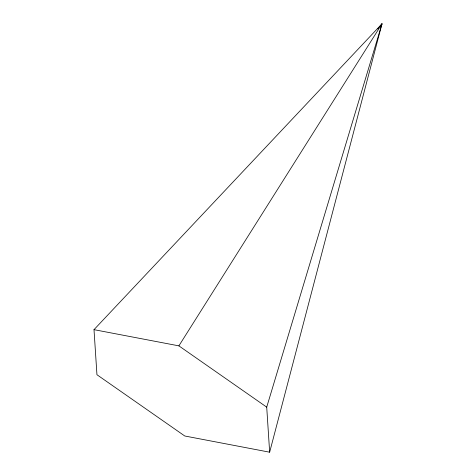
<?xml version="1.0" encoding="UTF-8"?>
<svg xmlns="http://www.w3.org/2000/svg" width="476" height="476" viewBox="0 0 476 476"><rect width="100%" height="100%" fill="white"/><g stroke="black" fill="none" stroke-linecap="round" stroke-linejoin="round"><path stroke-width="0.71" d="M269.654 452.2L381.996 23.8L94.004 329.66L96.949 374.725L184.771 435.992L269.654 452.2L266.715 407.135L381.996 23.8L379.652 26.686M381.032 25.811L381.996 23.8L178.887 345.862L94.004 329.66M377.777 28.994L378.712 27.84M178.887 345.862L266.715 407.135"/></g></svg>
